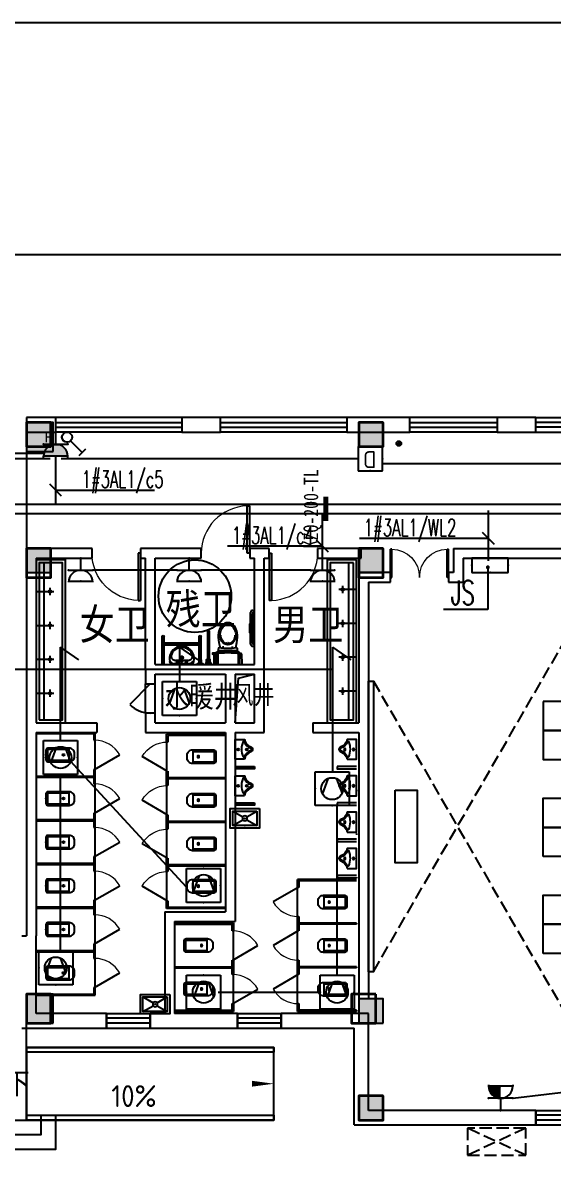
# Model space of a CAD drawing. Extents: x 0 to 302064749, y -59725395 to 1524223.
# Drawn here: x 2115050 to 2125989, y 1416046 to 1439424 of the extents above; entities that cross this region are included whole.
import ezdxf
from ezdxf.enums import TextEntityAlignment as Align

# ---------------------------------------------------------------- set-up
doc = ezdxf.new("R2010")
doc.units = 0
doc.header["$LTSCALE"] = 1000
doc.linetypes.add('DASH', pattern=[0.35, 0.25, -0.1])
for name, color, linetype in [('0-底图', 7, 'Continuous'), ('CABLETRAY', 4, 'Continuous'), ('COLU', 7, 'Continuous'), ('COLU_HATCH', 251, 'Continuous'), ('DIM-照明', 3, 'Continuous'), ('DIM_ELEV', 3, 'Continuous'), ('DIM_SYMB', 3, 'Continuous'), ('DOOR_FIRE', 4, 'Continuous'), ('EQUIP-动力', 3, 'Continuous'), ('EQUIP-插座', 3, 'Continuous'), ('EQUIP-消防', 3, 'Continuous'), ('EQUIP-照明', 3, 'Continuous'), ('EQUIP-箱柜', 3, 'Continuous'), ('PUB_TEXT', 7, 'Continuous'), ('STAIR', 2, 'Continuous'), ('TEL_LEAD', 3, 'Continuous'), ('TEXT', 7, 'Continuous'), ('WALL', 2, 'Continuous'), ('WINDOW', 4, 'Continuous'), ('WIRE-照明', 6, 'Continuous'), ('厨卫', 252, 'Continuous'), ('家具', 8, 'Continuous'), ('抗震支吊架', 2, 'Continuous'), ('排水', 153, 'Continuous'), ('看线', 30, 'Continuous'), ('空调外机', 211, 'Continuous'), ('道路-DX', 4, 'Continuous')]:
    doc.layers.add(name, color=color, linetype=linetype)
doc.layers.add('砼柱', color=2, linetype='Continuous', lineweight=35)
doc.styles.add('_TCH_DIM', font='SIMPLEX', dxfattribs={"width": 0.8, "height": 5, "bigfont": 'HZTXT'})
doc.styles.add('_TEL_DIM', font='simplex.shx', dxfattribs={"width": 0.8, "height": 3.5, "bigfont": 'gbcbig.shx'})
doc.styles.add('kzcad', font='', dxfattribs={"width": 0.8})
doc.styles.get("Standard").update_dxf_attribs({"font": 'geniso.shx', "bigfont": 'hztxt.shx'})
doc.styles.get('kzcad').set_extended_font_data('SimSun')

# ---------------------------------------------------------------- blocks, each defined once
blk = doc.blocks.new('$equip$00001239')
for p, q in [((-0.5, 1.05), (-0.5, 1)), ((0.5, 1), (-0.5, 1)), ((0.5, 1.05), (0.5, 1)), ((0.5, 0.5), (-0.5, 0.5)), ((0, 0.5), (0, 0))]:
    blk.add_line(p, q)
blk.add_arc((0, 1), 0.5, 180, 0)
for points in [[(0, 0.75), (-0.433, 0.75), (0, 1), (-0.5, 1)], [(0, 0.567), (-0.25, 0.567), (0, 0.75), (-0.433, 0.75)], [(0, 0.5), (0, 0.5), (0, 0.567), (-0.25, 0.567)]]:
    blk.add_solid(points)
at = {"layer": 'EQUIP-照明'}
for p in [(0, 1), (-0.5, 0.5), (0.5, 0.5), (0, 0)]:
    blk.add_point(p, dxfattribs=at)
at = {"layer": 'EQUIP-照明', "flags": 9}
blk.add_attdef('A', (0, 0), '', height=0.00002, dxfattribs=at)
blk = doc.blocks.new('$equip$00002741')
for p, q in [((-0.7, -0.7), (-0.7, 0.7)), ((-0.7, 0.7), (0.7, 0.7)), ((0.7, 0.7), (0.7, -0.7)), ((-0.184, 0.411), (-0.406, -0.194)), ((0.184, 0.411), (0.406, -0.194)), ((0.7, -0.7), (-0.7, -0.7))]:
    blk.add_line(p, q)
at = {"const_width": 0.02}
blk.add_lwpolyline([(-0.7, 0.7), (-0.7, -0.7), (0.7, -0.7), (0.7, 0.7), (-0.7, 0.7), (-0.7, -0.7)], dxfattribs=at)
blk.add_circle((0, 0), 0.45)
for p in [(0, 0.7), (-0.7, 0), (0.7, 0), (0, -0.7)]:
    blk.add_point(p)
at = {"color": 7, "style": '_TEL_DIM', "flags": 1}
for tag in ['A', 'REMARK']:
    blk.add_attdef(tag, text='', height=0.00002, dxfattribs=at).set_placement((0, 0), align=Align.MIDDLE_CENTER)
blk = doc.blocks.new('$equip$00001238')
for p, q in [((0.497, 0.95), (-0.497, 0.95)), ((0.5, 0.5), (-0.5, 0.5)), ((0, 0.5), (0, 0))]:
    blk.add_line(p, q)
blk.add_arc((0, 1), 0.5, 180, 0)
for p in [(0, 0.95), (-0.5, 0.5), (0.5, 0.5), (0, 0)]:
    blk.add_point(p)
at = {"flags": 9}
blk.add_attdef('A', (0, 0), '', height=0.00002, dxfattribs=at)
blk = doc.blocks.new('gfhj')
at = {"layer": 'WIRE-照明'}
blk.add_line((2136974, -75075), (2105407, -75075), dxfattribs=at)
blk = doc.blocks.new('jj')
at = {"layer": '家具', "linetype": 'DASH'}
for points in [[(710804, 819533), (715712, 828033)], [(710804, 825533), (715896, 816713)]]:
    blk.add_lwpolyline(points, dxfattribs=at)
at = {"layer": '家具'}
for points in [[(710704, 819533), (710704, 825533), (710804, 825533), (710804, 819533)], [(714304, 825113), (714304, 824513), (714704, 824513), (714704, 825113)], [(714304, 824513), (714304, 823913), (714704, 823913), (714704, 824513)], [(711254, 823283), (711704, 823283), (711704, 821783), (711254, 821783)], [(714304, 822513), (714304, 823113), (714704, 823113), (714704, 822513)], [(714304, 821913), (714304, 822513), (714704, 822513), (714704, 821913)], [(714304, 820513), (714304, 821113), (714704, 821113), (714704, 820513)], [(714304, 819913), (714304, 820513), (714704, 820513), (714704, 819913)]]:
    blk.add_lwpolyline(points, close=True, dxfattribs=at)
blk = doc.blocks.new('$lvtry$00000202')
at = {"color": 0}
for p, q in [((-110, -40, 0), (-110, -470, 0)), ((100, -30, 0), (-100, -30, 0)), ((110, -470, 0), (110, -40, 0)), ((140, -470, 0), (-140, -470, 0))]:
    blk.add_line(p, q, dxfattribs=at)
at = {"color": 0, "elevation": 0}
blk.add_lwpolyline([(140, -40, 0.414214), (100, 0), (-100, 0, 0.414214), (-140, -40), (-140, -480, 0.414214), (-30, -590), (30, -590, 0.414214), (140, -480)], format="xyb", close=True, dxfattribs=at)
at = {"color": 0}
blk.add_circle((0, -359, 0), 20, dxfattribs=at)
for centre, start, end in [((-100, -40, 0), 90, 180), ((100, -40, 0), 0, 90)]:
    blk.add_arc(centre, 10, start, end, dxfattribs=at)
for p in [(0, 0, 0), (0, -359, 0)]:
    blk.add_point(p, dxfattribs=at)
blk = doc.blocks.new('$TCHSYS$APDOOR2D')
blk.add_line((0.5, 0), (0, 0.866))
at = {"lineweight": 13}
blk.add_arc((0.5, 0), 1, 120, 180, dxfattribs=at)
blk = doc.blocks.new('jjj')
at = {"layer": '家具'}
for p, q in [((710644, 826153), (710644, 822913)), ((710804, 825603), (710444, 825603)), ((710804, 824903), (710444, 824903)), ((710804, 824203), (710444, 824203)), ((710804, 823503), (710444, 823503))]:
    blk.add_line(p, q, dxfattribs=at)
for points in [[(710804, 826213), (710204, 826213), (710204, 822853), (710804, 822853), (710804, 826213)], [(710519, 825678), (710519, 825528)], [(710519, 824978), (710519, 824828)], [(710519, 824278), (710519, 824128)], [(710519, 823578), (710519, 823428)]]:
    blk.add_lwpolyline(points, dxfattribs=at)
blk.add_lwpolyline([(710744, 826153), (710264, 826153), (710264, 822913), (710744, 822913)], close=True, dxfattribs=at)
for centre in [(710519, 825603), (710519, 824903), (710519, 824203), (710519, 823503)]:
    blk.add_circle(centre, 25, dxfattribs=at)
blk = doc.blocks.new('A$C1C523CE6')
at = {"layer": '厨卫'}
for p, q in [((302, 1130), (302, 958)), ((931, 1111), (931, 450, 0)), ((971, 1111), (931, 1111)), ((971, 450, 0), (971, 1111)), ((1105, 1102), (1090, 1117)), ((1160, 1117), (1145, 1102)), ((11, 760), (1, 760)), ((11, 700), (11, 760)), ((36, 750), (11, 750)), ((16, 710), (11, 710)), ((81, 705), (81, 475, 0)), ((467, 770), (444, 770)), ((456, 884), (645, 884)), ((456, 781), (456, 758)), ((634, 770), (657, 770)), ((645, 781), (645, 758)), ((11, 700), (1, 700)), ((41, 685), (41, 475, 0)), ((41, 475), (41, 285)), ((81, 285), (81, 475)), ((41, 285, 0), (41, 75, 0)), ((81, 285, 0), (81, 55, 0)), ((951, 430, 0), (951, 430, 0)), ((11, 60, 0), (1, 60, 0)), ((11, 0, 0), (1, 0, 0)), ((11, 60, 0), (11, 0, 0)), ((16, 50, 0), (11, 50, 0)), ((16, 50, 0), (11, 50, 0)), ((36, 10, 0), (11, 10, 0))]:
    blk.add_line(p, q, dxfattribs=at)
for points in [[(819, 1130), (282, 1130, 0.421203), (259, 1107), (264, 922, 0.384529), (285, 900, 0.020097), (551, 890, 0.020097), (816, 900, 0.384529), (837, 922), (842, 1107, 0.421203)], [(1125, 993), (1125, 993, 0.414214), (1145, 1013), (1145, 1102), (1105, 1102), (1105, 1013, 0.414214)], [(749, 844), (352, 844), (352, 807, 0.472458), (379, 784, -0.097656), (722, 784, 0.472458), (749, 807)], [(551, 307, -0.221073), (451, 353, -0.102493), (395, 459, -0.121565), (397, 590, -0.187395), (480, 701, -0.126952), (551, 719, -0.126952), (621, 701, -0.187395), (704, 590, -0.121565), (706, 459, -0.102493), (650, 353, -0.221073)]]:
    blk.add_lwpolyline(points, format="xyb", close=True, dxfattribs=at)
for points in [[(302, 958), (302, 913), (302, 924, 0.081902), (306, 898)], [(354, 895, -0.203745), (342, 924), (342, 1130)], [(747, 895, 0.203745), (759, 924), (759, 1130)], [(795, 898, 0.081906), (799, 924), (799, 1130)], [(306, 898, 0.32142), (382, 844), (719, 844, 0.300027), (793, 893)], [(352, 898, 0.216674), (382, 884), (414, 884)], [(390, 786), (366, 671, 0.088113), (356, 473, 0.124068), (415, 339, 0.086475), (483, 282, 0.130408), (551, 265, 0.130408), (618, 282, 0.086475), (686, 339, 0.124068), (745, 473, 0.088113), (735, 671), (712, 786)], [(404, 524, -0.134007), (437, 632, -0.213245), (522, 694, 0.668461), (518, 710, 0.205105), (426, 639, 0.136377), (394, 524)], [(707, 524, 0.136377), (675, 639, 0.205105), (583, 710, 0.668461), (579, 694, -0.213245), (664, 632, -0.134007), (697, 524)], [(687, 884), (719, 884, 0.194092), (747, 895)], [(793, 893, 0.019656), (795, 898)], [(556, 683), (569, 689, 0.801198), (570, 693, 0.05862), (551, 695, 0.05862), (531, 693, 0.801198), (532, 689), (545, 683)]]:
    blk.add_lwpolyline(points, format="xyb", dxfattribs=at)
for points in [[(891, 1130), (891, 1117), (1011, 1117), (1011, 1130)], [(913, 1087), (913, 1100), (905, 1100), (905, 1087)], [(926, 1027), (926, 1117), (913, 1117), (913, 1027)], [(975, 1027), (975, 1117), (989, 1117), (989, 1027)], [(989, 1087), (989, 1100), (997, 1100), (997, 1087)], [(1062, 1130), (1062, 1117), (1183, 1117), (1183, 1130)], [(456, 844), (456, 888), (414, 888), (414, 844)], [(645, 844), (645, 888), (687, 888), (687, 844)]]:
    blk.add_lwpolyline(points, close=True, dxfattribs=at)
for points in [[(780, 897), (814, 885), (869, 892), (866, 915), (834, 910)], [(1, 475), (101, 475), (101, 285), (1, 285)]]:
    blk.add_lwpolyline(points, dxfattribs=at)
at = {"layer": '厨卫', "const_width": 20}
blk.add_lwpolyline([(1, 174, 0.39926), (10, 184, 0.39926), (1, 194, 0.39926)], format="xyb", dxfattribs=at)
at = {"layer": '厨卫'}
for centre, radius, start, end in [((16, 685), 25, 0, 90), ((36, 705), 45, 0, 90), ((951, 450, 0), 20, 180.0006, 270.0006), ((951, 450, 0), 20, 269.9999, 0), ((16, 75, 0), 25, 270, 0), ((36, 55, 0), 45, 270, 0)]:
    blk.add_arc(centre, radius, start, end, dxfattribs=at)
blk = doc.blocks.new('x-cw$0$$lvtry$00000178')
for p, q in [((-240, 0), (-270, -79)), ((240, 0), (-240, 0)), ((-237, 0), (239, 0)), ((240, 0), (270, -79)), ((-213, -36), (-271, -91)), ((-179, -23), (181, -23)), ((-141, -105), (141, -105)), ((141, -105), (-141, -105)), ((217, -37), (274, -95))]:
    blk.add_line(p, q)
for centre, radius in [((-99, -65), 16.3), ((2, -172), 31.6), ((101, -65), 16.3)]:
    blk.add_circle(centre, radius)
at = {"lineweight": 13}
blk.add_circle((2, -172), 23, dxfattribs=at)
for centre, radius, start, end in [((28, -152), 307, 166.1751, 244.7296), ((-141, -205), 100, 90, 190.5602), ((0, -179), 243, 190.5602, 349.4398), ((-179, -73), 50, 90, 133.181), ((-28, -152), 307, 297.0639, 13.8249), ((141, -205), 100, 349.4398, 90), ((181, -73), 50, 44.5607, 90), ((0, -201), 250, 245.8071, 296.4628)]:
    blk.add_arc(centre, radius, start, end)
blk.add_point((1, -65, 0))
blk = doc.blocks.new('A$C581F44C0')
at = {"layer": '厨卫'}
for p, q in [((0, 600, 0), (0, 20, 0)), ((40, 600, 0), (0, 600, 0)), ((40, 600, 0), (40, 200, 0)), ((760, 600, 0), (760, 200, 0)), ((800, 600, 0), (760, 600, 0)), ((800, 600, 0), (800, 600, 0)), ((800, 500, 0), (800, 600, 0)), ((800, 500, 0), (800, 20, 0)), ((20, 180, 0), (20, 180, 0)), ((760, 200, 0), (40, 200, 0)), ((760, 160, 0), (40, 160, 0)), ((40, 160, 0), (40, 20, 0)), ((760, 160, 0), (760, 20, 0)), ((780, 180, 0), (780, 180, 0)), ((20, 0, 0), (20, 0, 0)), ((780, 0, 0), (780, 0, 0))]:
    blk.add_line(p, q, dxfattribs=at)
for centre, start, end in [((20, 20, 0), 180, 270), ((40, 180, 0), 90, 180), ((40, 180, 0), 180, 270), ((20, 20, 0), 270, 0), ((760, 180, 0), 0, 90), ((760, 180, 0), 270, 0), ((780, 20, 0), 180, 270), ((780, 20, 0), 270, 0)]:
    blk.add_arc(centre, 20, start, end, dxfattribs=at)
at = {"layer": '厨卫', "xscale": -0.9156193895870736, "yscale": 0.8407079646017699}
blk.add_blockref('x-cw$0$$lvtry$00000178', (402, 600), dxfattribs=at)
blk = doc.blocks.new('$lvtry$00000191')
at = {"color": 0}
for p, q in [((-250, -100, 0), (-39, -219, 0)), ((39, -219, 0), (250, -100, 0)), ((-250, -400, 0), (-39, -281, 0)), ((39, -281, 0), (250, -400, 0))]:
    blk.add_line(p, q, dxfattribs=at)
at = {"color": 0, "elevation": 0}
for points in [[(300, -450), (300, -50), (-300, -50), (-300, -450)], [(250, -400), (250, -100), (-250, -100), (-250, -400)]]:
    blk.add_lwpolyline(points, close=True, dxfattribs=at)
at = {"color": 0}
blk.add_circle((0, -250, 0), 50, dxfattribs=at)
for p in [(0, -100, 0), (0, -250, 0)]:
    blk.add_point(p, dxfattribs=at)
blk = doc.blocks.new('$lvtry$00000222')
at = {"layer": '厨卫', "elevation": 0}
blk.add_lwpolyline([(-205, -191), (-205, 0), (205, 0), (205, -191, 0.268068), (51, -323, -0.317765), (0, -360, -0.317765), (-51, -323, 0.268068)], format="xyb", close=True, dxfattribs=at)
at = {"layer": '厨卫'}
for centre in [(0, -60, 0), (0, -242, 0)]:
    blk.add_circle(centre, 20, dxfattribs=at)
for centre, radius, start, end in [((-152, -175, 0), 10, 114.1084, 248.1394), ((5, -526, 0), 395, 66.6675, 114.1084), ((-243, -401, 0), 233, 19.2639, 68.1394), ((243, -401, 0), 233, 110.4941, 160.7361), ((158, -173, 0), 10, 290.4941, 66.6675), ((0, -316, 0), 24, 199.2639, 269.4998), ((0, -316, 0), 24, 270.5002, 340.7361)]:
    blk.add_arc(centre, radius, start, end, dxfattribs=at)
for p in [(0, -60, 0), (0, -242, 0)]:
    blk.add_point(p, dxfattribs=at)
blk = doc.blocks.new('ng')
at = {"layer": '排水'}
for p, q in [((345991, 781358), (346091, 781358)), ((346041, 781408), (346041, 781308))]:
    blk.add_line(p, q, dxfattribs=at)
blk.add_circle((346041, 781358), 50, dxfattribs=at)
blk = doc.blocks.new('1111')
at = {"layer": 'COLU_HATCH'}
h = blk.add_hatch(color=256, dxfattribs=at)
h.dxf.hatch_style = 1
h.paths.add_polyline_path([(1153642, 1039991), (1153642, 1040591), (1153092, 1040591), (1153092, 1039991)])
h = blk.add_hatch(color=256, dxfattribs=at)
h.dxf.hatch_style = 1
h.paths.add_polyline_path([(1160442, 1040091), (1160442, 1040591), (1159942, 1040591), (1159942, 1040091)])
h = blk.add_hatch(color=256, dxfattribs=at)
h.dxf.hatch_style = 1
h.paths.add_polyline_path([(1153592, 1037491), (1153592, 1037991), (1153092, 1037991), (1153092, 1037491)])
h = blk.add_hatch(color=256, dxfattribs=at)
h.dxf.hatch_style = 1
h.paths.add_polyline_path([(1160442, 1037491), (1160442, 1037991), (1159942, 1037991), (1159942, 1037491)])
h = blk.add_hatch(color=256, dxfattribs=at)
h.dxf.hatch_style = 1
h.paths.add_polyline_path([(1153642, 1028191), (1153642, 1028791), (1153092, 1028791), (1153092, 1028191)])
h = blk.add_hatch(color=256, dxfattribs=at)
h.dxf.hatch_style = 1
h.paths.add_polyline_path([(1160442, 1028191), (1160442, 1028691), (1159942, 1028691), (1159942, 1028191)])
h = blk.add_hatch(color=256, dxfattribs=at)
h.dxf.hatch_style = 1
h.paths.add_polyline_path([(1160442, 1026191), (1160442, 1026691), (1159942, 1026691), (1159942, 1026191)])
at = {"layer": 'COLU'}
for points in [[(1153642, 1039991), (1153642, 1040591), (1153092, 1040591), (1153092, 1039991)], [(1160442, 1040091), (1160442, 1040591), (1159942, 1040591), (1159942, 1040091)], [(1153592, 1037491), (1153592, 1037991), (1153092, 1037991), (1153092, 1037491)], [(1160442, 1037491), (1160442, 1037991), (1159942, 1037991), (1159942, 1037491)], [(1153642, 1028191), (1153642, 1028791), (1153092, 1028791), (1153092, 1028191)], [(1160442, 1028191), (1160442, 1028691), (1159942, 1028691), (1159942, 1028191)], [(1160442, 1026191), (1160442, 1026691), (1159942, 1026691), (1159942, 1026191)]]:
    blk.add_lwpolyline(points, close=True, dxfattribs=at)
blk = doc.blocks.new('rtyu')
at = {"layer": '砼柱', "lineweight": 35}
for points in [[(2875708, 656240), (2875208, 656240), (2875208, 655740), (2875708, 655740)], [(2875708, 656240), (2875208, 656240), (2875208, 655740), (2875708, 655740)], [(2882558, 656240), (2882058, 656240), (2882058, 655740), (2882558, 655740)], [(2882558, 656240), (2882058, 656240), (2882058, 655740), (2882558, 655740)], [(2875708, 653640), (2875208, 653640), (2875208, 653040), (2875708, 653040)], [(2875708, 653640), (2875208, 653640), (2875208, 653040), (2875708, 653040)], [(2882558, 653640), (2882058, 653640), (2882058, 653040), (2882558, 653040)], [(2882558, 653640), (2882058, 653640), (2882058, 653040), (2882558, 653040)], [(2875708, 644440), (2875208, 644440), (2875208, 643840), (2875708, 643840)], [(2875708, 644440), (2875208, 644440), (2875208, 643840), (2875708, 643840)], [(2882408, 644440), (2881908, 644440), (2881908, 643840), (2882408, 643840)], [(2882408, 644440), (2881908, 644440), (2881908, 643840), (2882408, 643840)], [(2882558, 642340), (2882058, 642340), (2882058, 641840), (2882558, 641840)], [(2882558, 642340), (2882058, 642340), (2882058, 641840), (2882558, 641840)]]:
    blk.add_lwpolyline(points, close=True, dxfattribs=at)
blk = doc.blocks.new('A$C6D717843')
at = {"layer": 'TEXT'}
blk.add_blockref('rtyu', (-2821208, -641940), dxfattribs=at)
blk = doc.blocks.new('$WINLIB2D$00000001')
at = {"color": 0}
for points in [[(-0.5, 0.5), (-0.5, -0.5)], [(-0.5, 0.5), (0.5, 0.5)], [(0.5, -0.5), (0.5, 0.5)], [(0.5, 0.1667), (-0.5, 0.1667)], [(0.5, -0.1667), (-0.5, -0.1667)], [(-0.5, -0.5), (0.5, -0.5)]]:
    blk.add_lwpolyline(points, dxfattribs=at)
blk = doc.blocks.new('$DorLib2D$00000002')
for p, q in [((-0.5, 0), (-0.5, 0.4875)), ((-0.475, 0.4875), (-0.5, 0.4875)), ((-0.475, 0), (-0.475, 0.4875)), ((0.475, 0), (0.475, 0.4875)), ((0.475, 0.4875), (0.5, 0.4875)), ((0.5, 0), (0.5, 0.4875)), ((-0.5, 0), (-0.475, 0)), ((0.5, 0), (0.475, 0))]:
    blk.add_line(p, q)
at = {"lineweight": 13}
for centre, start, end in [((-0.4875, 0), 0, 88.53072), ((0.4875, 0), 91.46928, 180)]:
    blk.add_arc(centre, 0.4875, start, end, dxfattribs=at)
blk = doc.blocks.new('$DorLib2D$00000001')
for p, q in [((0.45, 0.975), (0.5, 0.975)), ((0.45, 0), (0.45, 0.975)), ((0.5, 0), (0.5, 0.975)), ((0.5, 0), (0.45, 0))]:
    blk.add_line(p, q)
at = {"lineweight": 13}
blk.add_arc((0.475, 0), 0.975, 91.4693, 180, dxfattribs=at)
blk = doc.blocks.new('$DorLib2D$00000114')
at = {"color": 0}
blk.add_line((0.5, 0), (-0.207, 0.707), dxfattribs=at)
blk.add_arc((0.5, 0), 1, 135, 180, dxfattribs=at)
blk = doc.blocks.new('gfhjghj')
at = {"layer": 'DIM_ELEV'}
blk.add_lwpolyline([(1122032.7, -53949.9), (1122103.9, -53028.2), (1122432.7, -52949.9)], dxfattribs=at)
at = {"layer": 'DIM_SYMB'}
blk.add_lwpolyline([(1117732.7, -61399.9, 0, 0, 0), (1122832.7, -61399.9, 0, 120, 0), (1122382.7, -61399.9, 0, 0, 0)], format="xyseb", dxfattribs=at)
at = {"layer": 'DOOR_FIRE'}
for p, q in [((1120182.7, -53749.9), (1120182.7, -53149.9)), ((1120382.7, -53749.9), (1120382.7, -53149.9))]:
    blk.add_line(p, q, dxfattribs=at)
at = {"layer": 'STAIR'}
for points in [[(1108632.7, -60149.9), (1108632.7, -62749.9), (1118332.7, -62749.9), (1118332.7, -62049.9)], [(1108932.7, -60149.9), (1108932.7, -62449.9), (1118032.7, -62449.9), (1118032.7, -62049.9)], [(1109232.7, -60149.9), (1109232.7, -62149.9), (1117732.7, -62149.9), (1117732.7, -60149.9)]]:
    blk.add_lwpolyline(points, dxfattribs=at)
for points in [[(1117732.7, -62149.9), (1122832.7, -62149.9), (1122832.7, -60649.9), (1117732.7, -60649.9)], [(1122832.7, -60649.9), (1122832.7, -60749.9), (1117732.7, -60749.9), (1117732.7, -60749.9), (1117732.7, -60649.9)], [(1122832.7, -62049.9), (1122832.7, -62149.9), (1117732.7, -62149.9), (1117732.7, -62149.9), (1117732.7, -62049.9)]]:
    blk.add_lwpolyline(points, close=True, dxfattribs=at)
at = {"layer": 'WALL'}
for p, q in [((1118332.7, -47649.9), (1117732.7, -47649.9)), ((1117732.7, -47649.9), (1117732.7, -47949.9)), ((1118332.7, -47949.9), (1118332.7, -47649.9)), ((1121732.7, -47649.9), (1120932.7, -47649.9)), ((1120932.7, -47649.9), (1120932.7, -47949.9)), ((1121732.7, -47949.9), (1121732.7, -47649.9)), ((1125632.7, -47649.9), (1124332.7, -47649.9)), ((1124332.7, -47649.9), (1124332.7, -47949.9)), ((1125632.7, -47949.9), (1125632.7, -47649.9)), ((1128232.7, -47649.9), (1127432.7, -47649.9)), ((1127432.7, -47649.9), (1127432.7, -47949.9)), ((1128232.7, -47949.9), (1128232.7, -47649.9)), ((1117732.7, -47949.9), (1118332.7, -47949.9)), ((1120932.7, -47949.9), (1121732.7, -47949.9)), ((1124332.7, -47949.9), (1125632.7, -47949.9)), ((1127432.7, -47949.9), (1128232.7, -47949.9)), ((1117732.7, -50349.9), (1117732.7, -54049.9)), ((1119082.7, -50349.9), (1117732.7, -50349.9)), ((1119082.7, -50549.9), (1119082.7, -50349.9)), ((1120282.7, -50349.9), (1120082.7, -50349.9)), ((1120082.7, -50349.9), (1120082.7, -50549.9)), ((1121332.7, -50349.9), (1120282.7, -50349.9)), ((1121332.7, -50549.9), (1121332.7, -50349.9)), ((1122532.7, -50349.9), (1122332.7, -50349.9)), ((1122332.7, -50349.9), (1122332.7, -50549.9)), ((1122732.7, -50349.9), (1122532.7, -50349.9)), ((1122732.7, -50549.9), (1122732.7, -50349.9)), ((1124632.7, -50349.9), (1123732.7, -50349.9)), ((1123732.7, -50349.9), (1123732.7, -50549.9)), ((1124632.7, -50549.9), (1124632.7, -50349.9)), ((1126532.7, -50349.9), (1141832.7, -50349.9)), ((1126532.7, -50349.9), (1126532.7, -50849.9)), ((1117932.7, -50549.9), (1117932.7, -53949.9)), ((1117932.7, -50549.9), (1119082.7, -50549.9)), ((1120082.7, -50549.9), (1120182.7, -50549.9)), ((1120182.7, -52849.9), (1120182.7, -50549.9)), ((1120382.7, -50549.9), (1121332.7, -50549.9)), ((1120382.7, -52749.9), (1120382.7, -50549.9)), ((1122332.7, -50549.9), (1122432.7, -50549.9)), ((1122432.7, -52749.9), (1122432.7, -50549.9)), ((1122632.7, -50549.9), (1122732.7, -50549.9)), ((1122632.7, -52849.9), (1122632.7, -50549.9)), ((1123732.7, -50549.9), (1124632.7, -50549.9)), ((1126732.7, -50549.9), (1141632.7, -50549.9)), ((1126732.7, -50549.9), (1126732.7, -51049.9)), ((1125232.7, -50849.9), (1124582.7, -50849.9)), ((1124582.7, -50849.9), (1124582.7, -53949.9)), ((1125232.7, -51049.9), (1125232.7, -50849.9)), ((1126532.7, -50849.9), (1126432.7, -50849.9)), ((1126432.7, -50849.9), (1126432.7, -51049.9)), ((1124782.7, -51049.9), (1125232.7, -51049.9)), ((1124782.7, -51049.9), (1124782.7, -54049.9)), ((1126432.7, -51049.9), (1126732.7, -51049.9)), ((1120382.7, -52749.9), (1121932.7, -52749.9)), ((1121932.7, -52749.9), (1122432.7, -52749.9)), ((1120182.7, -52849.9), (1120182.7, -53149.9)), ((1120382.7, -53149.9), (1120382.7, -52949.9)), ((1120382.7, -52949.9), (1121832.7, -52949.9)), ((1121832.7, -52949.9), (1121832.7, -53949.9)), ((1122032.7, -52949.9), (1122032.7, -53949.9)), ((1122032.7, -52949.9), (1122432.7, -52949.9)), ((1122432.7, -53949.9), (1122432.7, -52949.9)), ((1122632.7, -54149.9), (1122632.7, -52849.9)), ((1120182.7, -53149.9), (1120382.7, -53149.9)), ((1120382.7, -53749.9), (1120182.7, -53749.9)), ((1120182.7, -53749.9), (1120182.7, -54149.9)), ((1120382.7, -53949.9), (1120382.7, -53749.9)), ((1117932.7, -53949.9), (1119182.7, -53949.9)), ((1119182.7, -53949.9), (1119182.7, -54149.9)), ((1120382.7, -53949.9), (1121832.7, -53949.9)), ((1122032.7, -53949.9), (1122432.7, -53949.9)), ((1123632.7, -53949.9), (1124582.7, -53949.9)), ((1123632.7, -53949.9), (1123632.7, -54149.9)), ((1117732.7, -54049.9), (1117732.7, -58349.9)), ((1117932.7, -54149.9), (1119182.7, -54149.9)), ((1117932.7, -54149.9), (1117932.7, -58349.9)), ((1120182.7, -54149.9), (1121832.7, -54149.9)), ((1121832.7, -54149.9), (1121832.7, -57849.9)), ((1122032.7, -54149.9), (1122032.7, -58049.9)), ((1122032.7, -54149.9), (1122632.7, -54149.9)), ((1123632.7, -54149.9), (1124582.7, -54149.9)), ((1124582.7, -54149.9), (1124582.7, -59649.9)), ((1124782.7, -54049.9), (1124782.7, -59649.9)), ((1120582.7, -57849.9), (1121832.7, -57849.9)), ((1120582.7, -57849.9), (1120582.7, -59949.9)), ((1120782.7, -58049.9), (1122032.7, -58049.9)), ((1120782.7, -58049.9), (1120782.7, -59949.9)), ((1117632.7, -58349.9), (1117732.7, -58349.9)), ((1117932.7, -59949.9), (1117932.7, -58349.9)), ((1124782.7, -59649.9), (1124582.7, -59649.9)), ((1119382.7, -59949.9), (1117932.7, -59949.9)), ((1119382.7, -60249.9), (1119382.7, -59949.9)), ((1120582.7, -59949.9), (1120282.7, -59949.9)), ((1120282.7, -59949.9), (1120282.7, -60249.9)), ((1122082.2, -59949.9), (1120782.7, -59949.9)), ((1122082.2, -60249.9), (1122082.2, -59949.9)), ((1124782.7, -59949.9), (1122982.2, -59949.9)), ((1122982.2, -59949.9), (1122982.2, -60249.9)), ((1124782.7, -61949.9), (1124782.7, -59949.9)), ((1117632.7, -60249.9), (1119382.7, -60249.9)), ((1120282.7, -60249.9), (1120682.7, -60249.9)), ((1120682.7, -60249.9), (1122082.2, -60249.9)), ((1122982.2, -60249.9), (1124482.7, -60249.9)), ((1124482.7, -62249.9), (1124482.7, -60249.9)), ((1128232.7, -61949.9), (1124782.7, -61949.9)), ((1128232.7, -62249.9), (1128232.7, -61949.9)), ((1124482.7, -62249.9), (1128232.7, -62249.9))]:
    blk.add_line(p, q, dxfattribs=at)
at = {"layer": '厨卫'}
for p, q in [((1117932.7, -54149.9), (1119145.2, -54149.9)), ((1117932.7, -54149.9), (1117932.7, -54174.9)), ((1117932.7, -54174.9), (1119120.2, -54174.9)), ((1119120.2, -54174.9), (1119120.2, -54312.4)), ((1119145.2, -54312.4), (1119145.2, -54149.9)), ((1120620.2, -54347.4), (1120620.2, -54184.9)), ((1121832.7, -54184.9), (1120620.2, -54184.9)), ((1120645.2, -54209.9), (1120645.2, -54347.4)), ((1121832.7, -54209.9), (1120645.2, -54209.9)), ((1119120.2, -54312.4), (1119145.2, -54312.4)), ((1119145.2, -59412.4), (1119145.2, -54312.4)), ((1120620.2, -54347.4), (1120620.2, -57622.4)), ((1120645.2, -54347.4), (1120620.2, -54347.4)), ((1119145.2, -54912.4), (1119120.2, -54912.4)), ((1119120.2, -54912.4), (1119120.2, -55049.9)), ((1119145.2, -55062.4), (1119145.2, -54912.4)), ((1122032.7, -54849.9), (1122432.7, -54849.9)), ((1124532.7, -54849.9), (1124132.7, -54849.9)), ((1117932.7, -55049.9), (1119120.2, -55049.9)), ((1117932.7, -55049.9), (1117932.7, -55074.9)), ((1117932.7, -55074.9), (1119120.2, -55074.9)), ((1119120.2, -55074.9), (1119120.2, -55212.4)), ((1119145.2, -55212.4), (1119145.2, -55062.4)), ((1120620.2, -55097.4), (1120620.2, -54947.4)), ((1120620.2, -55247.4), (1120620.2, -55084.9)), ((1121832.7, -55084.9), (1120620.2, -55084.9)), ((1120645.2, -54947.4), (1120645.2, -55084.9)), ((1120645.2, -55109.9), (1120645.2, -55247.4)), ((1121832.7, -55109.9), (1120645.2, -55109.9)), ((1121832.7, -55084.9), (1121832.7, -55109.9)), ((1119120.2, -55212.4), (1119145.2, -55212.4)), ((1120645.2, -55247.4), (1120620.2, -55247.4)), ((1122032.7, -55334.9), (1122032.7, -55359.9)), ((1124532.7, -55334.9), (1124532.7, -55359.9)), ((1122032.7, -55599.9), (1122432.7, -55599.9)), ((1124532.7, -55599.9), (1124132.7, -55599.9)), ((1119145.2, -55812.4), (1119120.2, -55812.4)), ((1119120.2, -55812.4), (1119120.2, -55949.9)), ((1119145.2, -55974.9), (1119145.2, -55812.4)), ((1120620.2, -55997.4), (1120620.2, -55847.4)), ((1120620.2, -55847.4), (1120645.2, -55847.4)), ((1120645.2, -55847.4), (1120645.2, -55984.9)), ((1117932.7, -55949.9), (1119120.2, -55949.9)), ((1117932.7, -55949.9), (1117932.7, -55974.9)), ((1117932.7, -55949.9), (1119145.2, -55949.9)), ((1117932.7, -55949.9), (1117932.7, -55974.9)), ((1117932.7, -55974.9), (1119145.2, -55974.9)), ((1117932.7, -55974.9), (1119120.2, -55974.9)), ((1119120.2, -55974.9), (1119120.2, -56112.4)), ((1119145.2, -56112.4), (1119145.2, -55949.9)), ((1120620.2, -56147.4), (1120620.2, -55997.4)), ((1121832.7, -55984.9), (1120645.2, -55984.9)), ((1121832.7, -56009.9), (1120645.2, -56009.9)), ((1120645.2, -56009.9), (1120645.2, -56147.4)), ((1121832.7, -55984.9), (1121832.7, -56009.9)), ((1119120.2, -56112.4), (1119145.2, -56112.4)), ((1120645.2, -56147.4), (1120620.2, -56147.4)), ((1124532.7, -56234.9), (1124532.7, -56259.9)), ((1124532.7, -56349.9), (1124132.7, -56349.9)), ((1119145.2, -56712.4), (1119120.2, -56712.4)), ((1119120.2, -56712.4), (1119120.2, -56849.9)), ((1119145.2, -56862.4), (1119145.2, -56712.4)), ((1120620.2, -56909.9), (1120620.2, -56747.4)), ((1120620.2, -56747.4), (1120645.2, -56747.4)), ((1120645.2, -56747.4), (1120645.2, -56884.9)), ((1117932.7, -56849.9), (1119120.2, -56849.9)), ((1117932.7, -56849.9), (1117932.7, -56874.9)), ((1117932.7, -56874.9), (1119120.2, -56874.9)), ((1119120.2, -56874.9), (1119120.2, -57012.4)), ((1119120.2, -57012.4), (1119145.2, -57012.4)), ((1119145.2, -57012.4), (1119145.2, -56862.4)), ((1120620.2, -57022.4), (1120620.2, -56872.4)), ((1121832.7, -56909.9), (1120620.2, -56909.9)), ((1120645.2, -57022.4), (1120620.2, -57022.4)), ((1121832.7, -56884.9), (1120645.2, -56884.9)), ((1120645.2, -56884.9), (1120645.2, -57022.4)), ((1124532.7, -57184.9), (1123320.2, -57184.9)), ((1123320.2, -57347.4), (1123320.2, -57184.9)), ((1124532.7, -57209.9), (1123320.2, -57209.9)), ((1124532.7, -57184.9), (1123345.2, -57184.9)), ((1124532.7, -57209.9), (1123345.2, -57209.9)), ((1123345.2, -57209.9), (1123345.2, -57347.4)), ((1124532.7, -57099.9), (1124132.7, -57099.9)), ((1124532.7, -57134.9), (1124532.7, -57159.9)), ((1124532.7, -57134.9), (1124532.7, -57159.9)), ((1123320.2, -59747.4), (1123320.2, -57347.4)), ((1123345.2, -57347.4), (1123320.2, -57347.4)), ((1119145.2, -57612.4), (1119120.2, -57612.4)), ((1119120.2, -57612.4), (1119120.2, -57749.9)), ((1119145.2, -57774.9), (1119145.2, -57612.4)), ((1120620.2, -57784.9), (1120620.2, -57622.4)), ((1120620.2, -57622.4), (1120645.2, -57622.4)), ((1120645.2, -57622.4), (1120645.2, -57759.9)), ((1117932.7, -57749.9), (1119120.2, -57749.9)), ((1117932.7, -57749.9), (1117932.7, -57774.9)), ((1117932.7, -57749.9), (1119145.2, -57749.9)), ((1117932.7, -57749.9), (1117932.7, -57774.9)), ((1117932.7, -57774.9), (1119145.2, -57774.9)), ((1117932.7, -57774.9), (1119120.2, -57774.9)), ((1119120.2, -57774.9), (1119120.2, -57912.4)), ((1119120.2, -57912.4), (1119145.2, -57912.4)), ((1119145.2, -57912.4), (1119145.2, -57749.9)), ((1121832.7, -57784.9), (1120620.2, -57784.9)), ((1121832.7, -57759.9), (1120645.2, -57759.9)), ((1123320.2, -58109.9), (1123320.2, -57947.4)), ((1123320.2, -57947.4), (1123345.2, -57947.4)), ((1123345.2, -57947.4), (1123345.2, -58084.9)), ((1120782.7, -58084.9), (1121995.2, -58084.9)), ((1120782.7, -58109.9), (1121970.2, -58109.9)), ((1121970.2, -58247.5), (1121970.2, -58109.9)), ((1121995.2, -58084.9), (1121995.2, -58247.5)), ((1123320.2, -58247.4), (1123320.2, -58097.4)), ((1124532.7, -58109.9), (1123320.2, -58109.9)), ((1124532.7, -58084.9), (1123345.2, -58084.9)), ((1124532.7, -58084.9), (1123345.2, -58084.9)), ((1124532.7, -58109.9), (1123345.2, -58109.9)), ((1123345.2, -58109.9), (1123345.2, -58247.4)), ((1124532.7, -58084.9), (1124532.7, -58109.9)), ((1124532.7, -58084.9), (1124532.7, -58109.9)), ((1121995.2, -58247.5), (1121970.2, -58247.5)), ((1121995.2, -59909.9), (1121995.2, -58247.5)), ((1123345.2, -58247.4), (1123320.2, -58247.4)), ((1117932.7, -58649.9), (1119120.2, -58649.9)), ((1117932.7, -58649.9), (1117932.7, -58674.9)), ((1117932.7, -58674.9), (1119120.2, -58674.9)), ((1119145.2, -58512.4), (1119120.2, -58512.4)), ((1119120.2, -58512.4), (1119120.2, -58649.9)), ((1119120.2, -58674.9), (1119120.2, -58812.4)), ((1119145.2, -58662.4), (1119145.2, -58512.4)), ((1119145.2, -58812.4), (1119145.2, -58662.4)), ((1119120.2, -58812.4), (1119145.2, -58812.4)), ((1121970.2, -58984.9), (1121970.2, -58847.5)), ((1121970.2, -58847.5), (1121995.2, -58847.5)), ((1121995.2, -58847.5), (1121995.2, -59009.9)), ((1123320.2, -59009.9), (1123320.2, -58847.4)), ((1123320.2, -58847.4), (1123345.2, -58847.4)), ((1123345.2, -58847.4), (1123345.2, -58984.9)), ((1120782.7, -58984.9), (1121970.2, -58984.9)), ((1120782.7, -58984.9), (1121970.2, -58984.9)), ((1120782.7, -59009.9), (1121995.2, -59009.9)), ((1120782.7, -59009.9), (1121970.2, -59009.9)), ((1121970.2, -59147.5), (1121970.2, -59009.9)), ((1121995.2, -58997.5), (1121995.2, -59147.5)), ((1123320.2, -59147.4), (1123320.2, -58997.4)), ((1124532.7, -59009.9), (1123320.2, -59009.9)), ((1124532.7, -58984.9), (1123345.2, -58984.9)), ((1124532.7, -58984.9), (1123345.2, -58984.9)), ((1124532.7, -59009.9), (1123345.2, -59009.9)), ((1123345.2, -59009.9), (1123345.2, -59147.4)), ((1124532.7, -58984.9), (1124532.7, -59009.9)), ((1124532.7, -58984.9), (1124532.7, -59009.9)), ((1121995.2, -59147.5), (1121970.2, -59147.5)), ((1123345.2, -59147.4), (1123320.2, -59147.4)), ((1117932.7, -59549.9), (1119120.2, -59549.9)), ((1117932.7, -59549.9), (1117932.7, -59574.9)), ((1117932.7, -59574.9), (1119145.2, -59574.9)), ((1119145.2, -59412.4), (1119120.2, -59412.4)), ((1119120.2, -59412.4), (1119120.2, -59549.9)), ((1119145.2, -59574.9), (1119145.2, -59412.4)), ((1121970.2, -59884.9), (1121970.2, -59747.5)), ((1121970.2, -59747.5), (1121995.2, -59747.5)), ((1121995.2, -59747.5), (1121995.2, -59909.9)), ((1123320.2, -59909.9), (1123320.2, -59747.4)), ((1123320.2, -59747.4), (1123345.2, -59747.4)), ((1123345.2, -59747.4), (1123345.2, -59884.9)), ((1120782.7, -59884.9), (1121970.2, -59884.9)), ((1120782.7, -59909.9), (1121995.2, -59909.9)), ((1124532.7, -59909.9), (1123320.2, -59909.9)), ((1124532.7, -59884.9), (1123345.2, -59884.9)), ((1124532.7, -59884.9), (1124532.7, -59909.9))]:
    blk.add_line(p, q, dxfattribs=at)
for points in [[(1122432.7, -54849.9), (1122432.7, -54899.9), (1122032.7, -54899.9)], [(1124132.7, -54849.9), (1124132.7, -54899.9), (1124532.7, -54899.9)], [(1122432.7, -55599.9), (1122432.7, -55649.9), (1122032.7, -55649.9)], [(1124132.7, -55599.9), (1124132.7, -55649.9), (1124532.7, -55649.9)], [(1124132.7, -56349.9), (1124132.7, -56399.9), (1124532.7, -56399.9)], [(1124132.7, -57099.9), (1124132.7, -57149.9), (1124532.7, -57149.9)]]:
    blk.add_lwpolyline(points, dxfattribs=at)
at = {"layer": '家具'}
blk.add_circle((1121202.4, -51336.9), 750, dxfattribs=at)
at = {"layer": '看线', "linetype": 'Continuous'}
blk.add_line((1117732.7, -47749.9), (1117732.7, -50349.9), dxfattribs=at)
at = {"layer": '空调外机', "linetype": 'DASH'}
for p, q in [((1128022.7, -62315.3), (1126822.7, -62877.8)), ((1128022.7, -62877.8), (1126822.7, -62315.3))]:
    blk.add_line(p, q, dxfattribs=at)
blk.add_lwpolyline([(1128022.7, -62315.3), (1126822.7, -62315.3), (1126822.7, -62877.8), (1128022.7, -62877.8)], close=True, dxfattribs=at)
at = {"layer": '道路-DX', "ltscale": 5}
blk.add_line((1060432.7, -39499.9), (1142132.7, -39499.9), dxfattribs=at)
for name, p in [('A$C6D717843', (1063732.7, -62049.9)), ('1111', (-35359.3, -1088341))]:
    blk.add_blockref(name, p)
at = {"layer": 'DOOR_FIRE', "xscale": 600, "yscale": 600, "zscale": 200, "rotation": 90}
blk.add_blockref('$DorLib2D$00000114', (1120282.7, -53449.9), dxfattribs=at)
at = {"layer": 'WINDOW'}
for name, p, xscale, yscale, zscale, rotation in [('$WINLIB2D$00000001', (1119632.7, -47799.9), -2600, 300, 300, 359.9999999268113), ('$WINLIB2D$00000001', (1123032.7, -47799.9), -2600, 300, 300, 359.9999999268113), ('$WINLIB2D$00000001', (1126532.7, -47799.9), -1800, 300, 300, 359.9999999268113), ('$WINLIB2D$00000001', (1129532.7, -47799.9), -2600, 300, 300, 179.9999999268113), ('$DorLib2D$00000001', (1121832.7, -50449.9), 1000, 1000, 200, 1.57859189801727e-08), ('$DorLib2D$00000001', (1119582.7, -50449.9), -1000, 1000, 200, 180.0000000157931), ('$DorLib2D$00000001', (1123232.7, -50449.9), 1000, 1000, 200, 180.0000000157955), ('$DorLib2D$00000002', (1125832.7, -50949.9), -1200, 1200, 200, 1.581159203567495e-08), ('$WINLIB2D$00000001', (1119832.7, -60099.9), 900, 300, 300, 1.580932297629872e-08), ('$WINLIB2D$00000001', (1122532.2, -60099.9), 900, 300, 300, 1.581064237879655e-08), ('$WINLIB2D$00000001', (1129532.7, -62099.9), 2600, 300, 300, 1.598411722404889e-08)]:
    blk.add_blockref(name, p, dxfattribs=dict(at, xscale=xscale, yscale=yscale, zscale=zscale, rotation=rotation))
at = {"layer": '厨卫'}
for name, p, rotation in [('A$C1C523CE6', (1122433.3, -51619.9), 180), ('$lvtry$00000222', (1122032.7, -54499.7, 0), 90.00000058654038), ('$lvtry$00000202', (1118132.7, -54614.9), 89.9999994133869), ('$lvtry$00000222', (1122032.7, -55249.7, 0), 90.00000058654038), ('$lvtry$00000202', (1118132.7, -55514.9), 89.9999994133869), ('$lvtry$00000202', (1118132.7, -56414.9), 89.9999994133869), ('$lvtry$00000202', (1118132.7, -57314.9), 89.9999994133869), ('$lvtry$00000202', (1118132.7, -58214.9), 89.9999994133869), ('$lvtry$00000202', (1118132.7, -59114.9), 89.9999994133869)]:
    blk.add_blockref(name, p, dxfattribs=dict(at, rotation=rotation))
at = {"layer": '厨卫', "xscale": -1}
for name, p, rotation in [('A$C581F44C0', (1120531.4, -52149.9), 180), ('$lvtry$00000222', (1124532.7, -54499.7, 0), 269.9999994134596), ('$lvtry$00000202', (1121632.7, -54649.9), 270.0000005866131), ('$lvtry$00000222', (1124532.7, -55249.7, 0), 269.9999994134596), ('$lvtry$00000202', (1121632.7, -55549.9), 270.0000005866131), ('$lvtry$00000191', (1122232.7, -56172.7), 180), ('$lvtry$00000222', (1124532.7, -55999.7, 0), 269.9999994134596), ('$lvtry$00000202', (1121632.7, -56449.9), 270.0000005866131), ('$lvtry$00000222', (1124532.7, -56749.7, 0), 269.9999994134596), ('$lvtry$00000202', (1121632.7, -57324.9), 270.0000005866131), ('$lvtry$00000202', (1124332.7, -57649.9), 270.0000005866131), ('$lvtry$00000202', (1120982.7, -58545), 90.00000058661308), ('$lvtry$00000202', (1124332.7, -58549.9), 270.0000005866131), ('$lvtry$00000202', (1120982.7, -59445), 90.00000058661308), ('$lvtry$00000202', (1124332.7, -59449.9), 270.0000005866131), ('$lvtry$00000191', (1120382.7, -60009.9), 180)]:
    blk.add_blockref(name, p, dxfattribs=dict(at, rotation=rotation))
at = {"layer": '厨卫', "yscale": 600, "zscale": 25}
for p, xscale, rotation in [((1119132.7, -54612.4), 600, 270.0000003994681), ((1120632.7, -54647.4), -600, 89.99999960053185), ((1119132.7, -55512.4), 600, 270.0000005866021), ((1120632.7, -55547.4), -600, 89.99999960053185), ((1119132.7, -56412.4), 600, 270.0000003994681), ((1120632.7, -56447.4), -600, 89.99999941339789), ((1119132.7, -57312.4), 600, 270.0000005866021), ((1120632.7, -57322.4), -600, 89.99999941339789), ((1123332.7, -57647.4), 600, 90.0000005866021), ((1119132.7, -58212.4), 600, 270.0000003994681), ((1121982.7, -58547.4), 600, 270.0000003994681), ((1123332.7, -58547.4), 600, 90.0000005866021), ((1119132.7, -59112.4), 600, 270.0000005866021), ((1121982.7, -59447.4), 600, 270.0000005866021), ((1123332.7, -59447.4), 600, 90.0000005866021)]:
    blk.add_blockref('$TCHSYS$APDOOR2D', p, dxfattribs=dict(at, xscale=xscale, rotation=rotation))
at = {"layer": '家具', "rotation": 180}
blk.add_blockref('jjj', (1828736.9, 772262.6), dxfattribs=at)
at = {"layer": '家具'}
for name, p in [('jjj', (413728.6, -876802.5)), ('jj', (414078.6, -878622.5))]:
    blk.add_blockref(name, p, dxfattribs=at)
at = {"layer": '排水'}
blk.add_blockref('ng', (779366.2, -829545.3), dxfattribs=at)
at = {"layer": 'PUB_TEXT'}
for s, height, p in [('残卫', 723.4, (1120598.9, -51988.6)), ('女卫', 723.4, (1118826.9, -52308.4)), ('男卫', 723.4, (1122813.9, -52308.4)), ('水暖井', 506.38, (1120577.8, -53678.2)), ('风井', 434.04, (1121975.5, -53604.1)), ('10%', 450, (1119480.3, -61880.2))]:
    blk.add_text(s, height=height, dxfattribs=at).set_placement(p)
at = {"layer": 'PUB_TEXT', "style": '_TCH_DIM'}
blk.add_text('下', height=506.4, dxfattribs=at).set_placement((1117290.4, -61662.4))
blk = doc.blocks.new('$equip$00002928')
for p, q in [((-0.75, 0.6), (-0.75, 0)), ((0.75, 0.6), (-0.75, 0.6)), ((0.75, 0), (0.75, 0.6)), ((-0.75, 0), (0.75, 0))]:
    blk.add_line(p, q)
at = {"const_width": 0.04}
blk.add_lwpolyline([(-0.75, 0.6), (-0.75, 0), (0.75, 0), (0.75, 0.6), (-0.75, 0.6), (-0.75, 0)], dxfattribs=at)
for p in [(0, 0.6), (-0.75, 0.3), (0.75, 0.3), (0, 0)]:
    blk.add_point(p)
at = {"color": 7, "style": '_TEL_DIM', "flags": 1}
for tag in ['A', 'REMARK']:
    blk.add_attdef(tag, text='', height=0.00002, dxfattribs=at).set_placement((0, 0), align=Align.MIDDLE_CENTER)
blk = doc.blocks.new('$equip$00001764')
for p, q in [((-0.5, 1.05), (-0.5, 1)), ((-0.5, 1), (0.5, 1)), ((0.5, 1.05), (0.5, 1)), ((0.5, 0.5), (-0.5, 0.5)), ((0, 0.5), (0, 0))]:
    blk.add_line(p, q)
blk.add_arc((0, 1), 0.5, 180, 0)
for p in [(-0.5, 0.5), (0.5, 0.5), (0, 0)]:
    blk.add_point(p)
for points in [[(0.433, 0.75), (-0.433, 0.75), (0.5, 1), (-0.5, 1)], [(0.25, 0.567), (-0.25, 0.567), (0.433, 0.75), (-0.433, 0.75)], [(0, 0.5), (0, 0.5), (0.25, 0.567), (-0.25, 0.567)]]:
    blk.add_solid(points)
at = {"color": 7, "style": '_TEL_DIM'}
blk.add_attdef('$TEXT$', text='', height=0.4, dxfattribs=at).set_placement((0.303, 0.211), align=Align.MIDDLE_CENTER)
at = {"color": 7, "style": '_TEL_DIM', "flags": 1}
blk.add_attdef('A', text='', height=0.00002, dxfattribs=at).set_placement((0, 0), align=Align.MIDDLE_CENTER)
blk = doc.blocks.new('$equip$00002327')
for p, q in [((0.484, 0.975), (0.766, 0.692)), ((0.147, 0.356), (0.625, 0.833))]:
    blk.add_line(p, q)
blk.add_circle((0, 0.208), 0.208)
for p in [(-0.208, 0.208), (0, 0.417), (0, 0), (0.208, 0.208)]:
    blk.add_point(p)
at = {"color": 7, "flags": 1}
blk.add_attdef('A', text='', height=0.00002, dxfattribs=at).set_placement((0, 0), align=Align.MIDDLE_CENTER)
blk = doc.blocks.new('$equip$00002755')
for p, q in [((0.5, 0.5), (-0.5, 0.5)), ((-0.5, 0.5), (-0.5, -0.5)), ((0.5, -0.5), (0.5, 0.5)), ((-0.5, -0.5), (0.5, -0.5))]:
    blk.add_line(p, q)
at = {"const_width": 0.04}
blk.add_lwpolyline([(-0.5, 0.5), (0.5, 0.5), (0.5, -0.5), (-0.5, -0.5), (-0.5, 0.5), (0.5, 0.5)], dxfattribs=at)
for p in [(0, 0.5), (-0.5, 0), (0.5, 0), (-0.027, -0.5)]:
    blk.add_point(p)
at = {"color": 7}
blk.add_attdef('$TEXT$', text='', height=0.4, dxfattribs=at).set_placement((0.026, -0.008), align=Align.MIDDLE_CENTER)
at = {"color": 7, "flags": 1}
for tag, height, p in [('A', 0.00002, (0, 0)), ('B', 0.4, (0.755, -0.254))]:
    blk.add_attdef(tag, text='', height=height, dxfattribs=at).set_placement(p, align=Align.MIDDLE_CENTER)

msp = doc.modelspace()

# ---------------------------------------------------------------- linework, layer by layer
at = {"layer": 'CABLETRAY'}
for p, q in [((2088832, 1429489), (2141081, 1429489)), ((2141081, 1429289), (2088832, 1429289))]:
    msp.add_line(p, q, dxfattribs=at)
at = {"layer": 'DIM-照明'}
for p, q in [((2115853, 1429653), (2115606, 1429900)), ((2124779, 1428654), (2124532, 1428901)), ((2121355, 1428493), (2121107, 1428741)), ((2121444, 1426072), (2113990, 1426072))]:
    msp.add_line(p, q, dxfattribs=at)
for points in [[(2115730, 1429776), (2116178, 1429776)], [(2116178, 1429776), (2117766, 1429776)], [(2124164, 1428777), (2121994, 1428777)], [(2124655, 1428777), (2124164, 1428777)], [(2120872, 1428617), (2119275, 1428617)], [(2121231, 1428617), (2120872, 1428617)]]:
    msp.add_lwpolyline(points, dxfattribs=at)
at = {"layer": 'TEL_LEAD'}
for p, q in [((2124639, 1428183), (2124639, 1427309)), ((2124639, 1427309), (2123724, 1427309))]:
    msp.add_line(p, q, dxfattribs=at)
at = {"layer": 'TEL_LEAD', "const_width": 40}
msp.add_lwpolyline([(2124639, 1428203, 1), (2124639, 1428163, 1)], format="xyb", close=True, dxfattribs=at)
at = {"layer": 'WIRE-照明'}
for p, q in [((2114550, 1430536), (2115487, 1430536)), ((2115617, 1430424), (2114133, 1430424)), ((2115730, 1429489), (2115730, 1430474)), ((2121966, 1430424), (2115842, 1430424)), ((2122466, 1430322), (2129117, 1430322)), ((2124655, 1428318), (2124655, 1429356)), ((2121231, 1428374), (2121231, 1429289)), ((2118231, 1428124), (2116495, 1428124)), ((2120981, 1428124), (2118731, 1428124)), ((2115830, 1424605), (2115830, 1426537)), ((2116209, 1426272), (2115830, 1426537)), ((2118291, 1425824), (2118291, 1426537)), ((2118670, 1426272), (2118291, 1426537)), ((2121444, 1423964), (2121444, 1426537)), ((2121823, 1426272), (2121444, 1426537)), ((2116180, 1424021), (2116039, 1424173)), ((2118430, 1421580, 0), (2116180, 1424021)), ((2115830, 1420274), (2115830, 1423905)), ((2121530, 1419764), (2121530, 1423264)), ((2118440, 1421569, 0), (2118430, 1421580, 0)), ((2115923, 1420249), (2115923, 1420264)), ((2119076, 1419414), (2121126, 1419414)), ((2125152, 1417224), (2128480, 1417624))]:
    msp.add_line(p, q, dxfattribs=at)
at = {"layer": '抗震支吊架', "color": 2, "const_width": 100}
msp.add_lwpolyline([(2121300, 1429139), (2121300, 1429639)], dxfattribs=at)

# ---------------------------------------------------------------- block references
at = {"layer": '0-底图'}
for name, p in [('gfhjghj', (997397, 1478924)), ('gfhj', (2624, 1509706))]:
    msp.add_blockref(name, p, dxfattribs=at)
at = {"layer": 'EQUIP-动力', "xscale": 500, "yscale": 500, "zscale": 500}
for p in [(2118280, 1425474), (2115830, 1424255), (2121430, 1423614), (2118780, 1421614), (2115730, 1419914), (2118780, 1419414), (2121530, 1419414)]:
    msp.add_blockref('$equip$00002741', p, dxfattribs=at)
at = {"layer": 'EQUIP-插座'}
ref = msp.add_blockref('$equip$00001764', (2115730, 1430974), dxfattribs=dict(at, xscale=500, yscale=500, zscale=500, rotation=180))
ref.add_attrib('$TEXT$', 'F', dxfattribs={"layer": '0', "color": 7, "height": 200, "style": '_TEL_DIM'}).set_placement((2115578, 1430868), align=Align.MIDDLE_CENTER)
at = {"layer": 'EQUIP-插座', "xscale": 500, "yscale": 500, "zscale": 500, "rotation": 180}
for p in [(2116245, 1428374), (2118481, 1428374), (2121231, 1428374)]:
    msp.add_blockref('$equip$00001238', p, dxfattribs=at)
at = {"layer": 'EQUIP-插座', "xscale": 500, "yscale": 500, "zscale": 500}
msp.add_blockref('$equip$00001239', (2124902, 1416974), dxfattribs=at)
at = {"layer": 'EQUIP-消防', "ltscale": 5}
ref = msp.add_blockref('$equip$00002755', (2122216, 1430424), dxfattribs=dict(at, xscale=500, yscale=500, zscale=500, rotation=180))
ref.add_attrib('$TEXT$', 'D', dxfattribs={"layer": '0', "color": 7, "height": 350, "rotation": 180}).set_placement((2122203, 1430405), align=Align.MIDDLE_CENTER)
at = {"layer": 'EQUIP-照明', "xscale": 500, "yscale": 500, "zscale": 500, "rotation": 270}
msp.add_blockref('$equip$00002327', (2115860, 1430866), dxfattribs=at)
at = {"layer": 'EQUIP-箱柜', "xscale": 500, "yscale": 500, "zscale": 500}
msp.add_blockref('$equip$00002928', (2124686, 1428074), dxfattribs=at)

# ---------------------------------------------------------------- texts
at = {"layer": 'DIM-照明', "color": 7, "style": '_TEL_DIM', "width": 0.64}
for s, p in [('1#3AL1/c5', (2116265, 1429826)), ('1#3AL1/WL2', (2122081, 1428827)), ('1#3AL1/c4', (2119363, 1428667))]:
    msp.add_text(s, height=350, dxfattribs=at).set_placement(p)
at = {"layer": 'TEL_LEAD', "color": 7, "style": '_TEL_DIM', "width": 0.64}
msp.add_text('JS', height=500, dxfattribs=at).set_placement((2123874, 1427409))
at = {"layer": '抗震支吊架', "color": 2, "style": 'kzcad', "width": 0.8}
msp.add_text('KZQ-200-TL', height=300, rotation=89.8854, dxfattribs=at).set_placement((2121140, 1429389), align=Align.CENTER)

doc.saveas('drawing.dxf')
